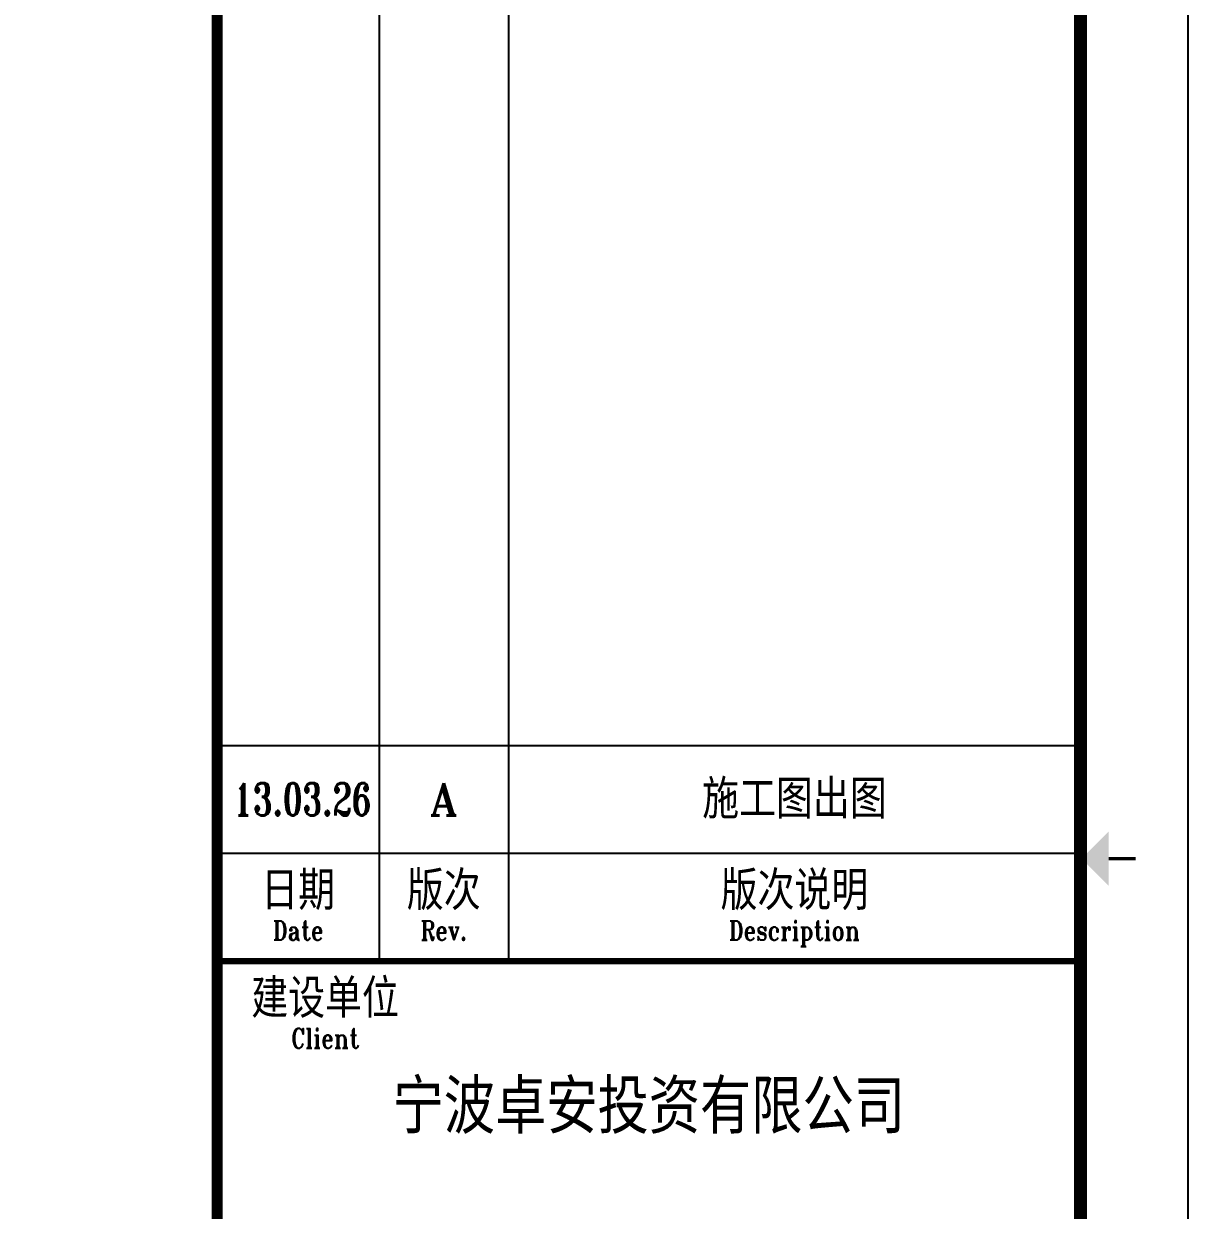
# Model space of a CAD drawing. Extents: x 824790 to 973415, y 4290613 to 4374713.
# Drawn here: x 962622 to 973415, y 4329403 to 4340402 of the extents above; entities that cross this region are included whole.
import ezdxf
from ezdxf.enums import TextEntityAlignment as Align

# ---------------------------------------------------------------- set-up
doc = ezdxf.new("R2010")
doc.units = 0
doc.header["$LTSCALE"] = 1000
doc.header["$MEASUREMENT"] = 0
doc.layers.add('图框', color=7, linetype='CONTINUOUS')
doc.styles.add('TKZ1_tjhts.shx', font='tjromant.shx', dxfattribs={"bigfont": 'tjhts.shx'})
doc.styles.add('TKZ2_tjkts.shx', font='tjromant.shx', dxfattribs={"bigfont": 'tjkts.shx'})

# ---------------------------------------------------------------- blocks, each defined once
blk = doc.blocks.new('h-1')
at = {"layer": '图框'}
for p, q in [((2162, -441.7), (2162, 399.3)), ((2087, 389.3), (2087, -30.7)), ((2099, 389.3), (2099, -30.7)), ((2072, -10.7), (2152, -10.7)), ((2072, -20.7), (2152, -20.7)), ((2072, -30.7), (2152, -30.7))]:
    blk.add_line(p, q, dxfattribs=at)
at = {"layer": '图框', "const_width": 1.2}
blk.add_lwpolyline([(2152, -431.7), (2152, 389.3), (700.75, 389.3), (700.75, -431.7)], close=True, dxfattribs=at)
at = {"layer": '图框'}
for points, const_width in [([(2072, 389.3), (2072, -431.7)], 1), ([(2154.61, -21.2), (2157.11, -21.2)], 0.3), ([(2072, -30.7), (2152, -30.7)], 0.6)]:
    blk.add_lwpolyline(points, dxfattribs=dict(at, const_width=const_width))
blk.add_solid([(2154.61, -23.7), (2154.61, -18.7), (2152.11, -21.2)], dxfattribs=at)
for s, height, style, p in [('A', 3, 'TKZ1_tjhts.shx', (2093, -15.7)), ('施工图出图', 3.6, 'TKZ1_tjhts.shx', (2125.5, -15.69)), ('版次', 3.6, 'TKZ2_tjkts.shx', (2093, -24.16)), ('版次说明', 3.6, 'TKZ2_tjkts.shx', (2125.5, -24.16)), ('日期', 3.6, 'TKZ2_tjkts.shx', (2079.5, -24.16)), ('建设单位', 3.6, 'TKZ2_tjkts.shx', (2082, -34.16)), ('宁波卓安投资有限公司', 5, 'TKZ1_tjhts.shx', (2112, -44.2))]:
    blk.add_text(s, height=height, dxfattribs=dict(at, style=style)).set_placement(p, align=Align.MIDDLE_CENTER)
at = {"layer": '图框', "style": 'TKZ2_tjkts.shx', "width": 0.8}
for s, p in [('Date', (2079.5, -27.86)), ('Rev.', (2093, -27.86)), ('Description', (2125.5, -27.86)), ('Client', (2082, -37.86))]:
    blk.add_text(s, height=1.8, dxfattribs=at).set_placement(p, align=Align.MIDDLE_CENTER)
blk = doc.blocks.new('h-rq')
at = {"layer": '图框', "style": 'TKZ1_tjhts.shx', "width": 0.7}
blk.add_text('13.03.26', height=3, dxfattribs=at).set_placement((10.12, 5), align=Align.MIDDLE_CENTER)

msp = doc.modelspace()

# ---------------------------------------------------------------- block references
at = {"layer": '图框', "xscale": 100, "yscale": 100, "zscale": 100}
for name, p in [('h-1', (757214.8, 4334782.9)), ('h-rq', (964193.4, 4332712.6))]:
    msp.add_blockref(name, p, dxfattribs=at)

doc.saveas('drawing.dxf')
